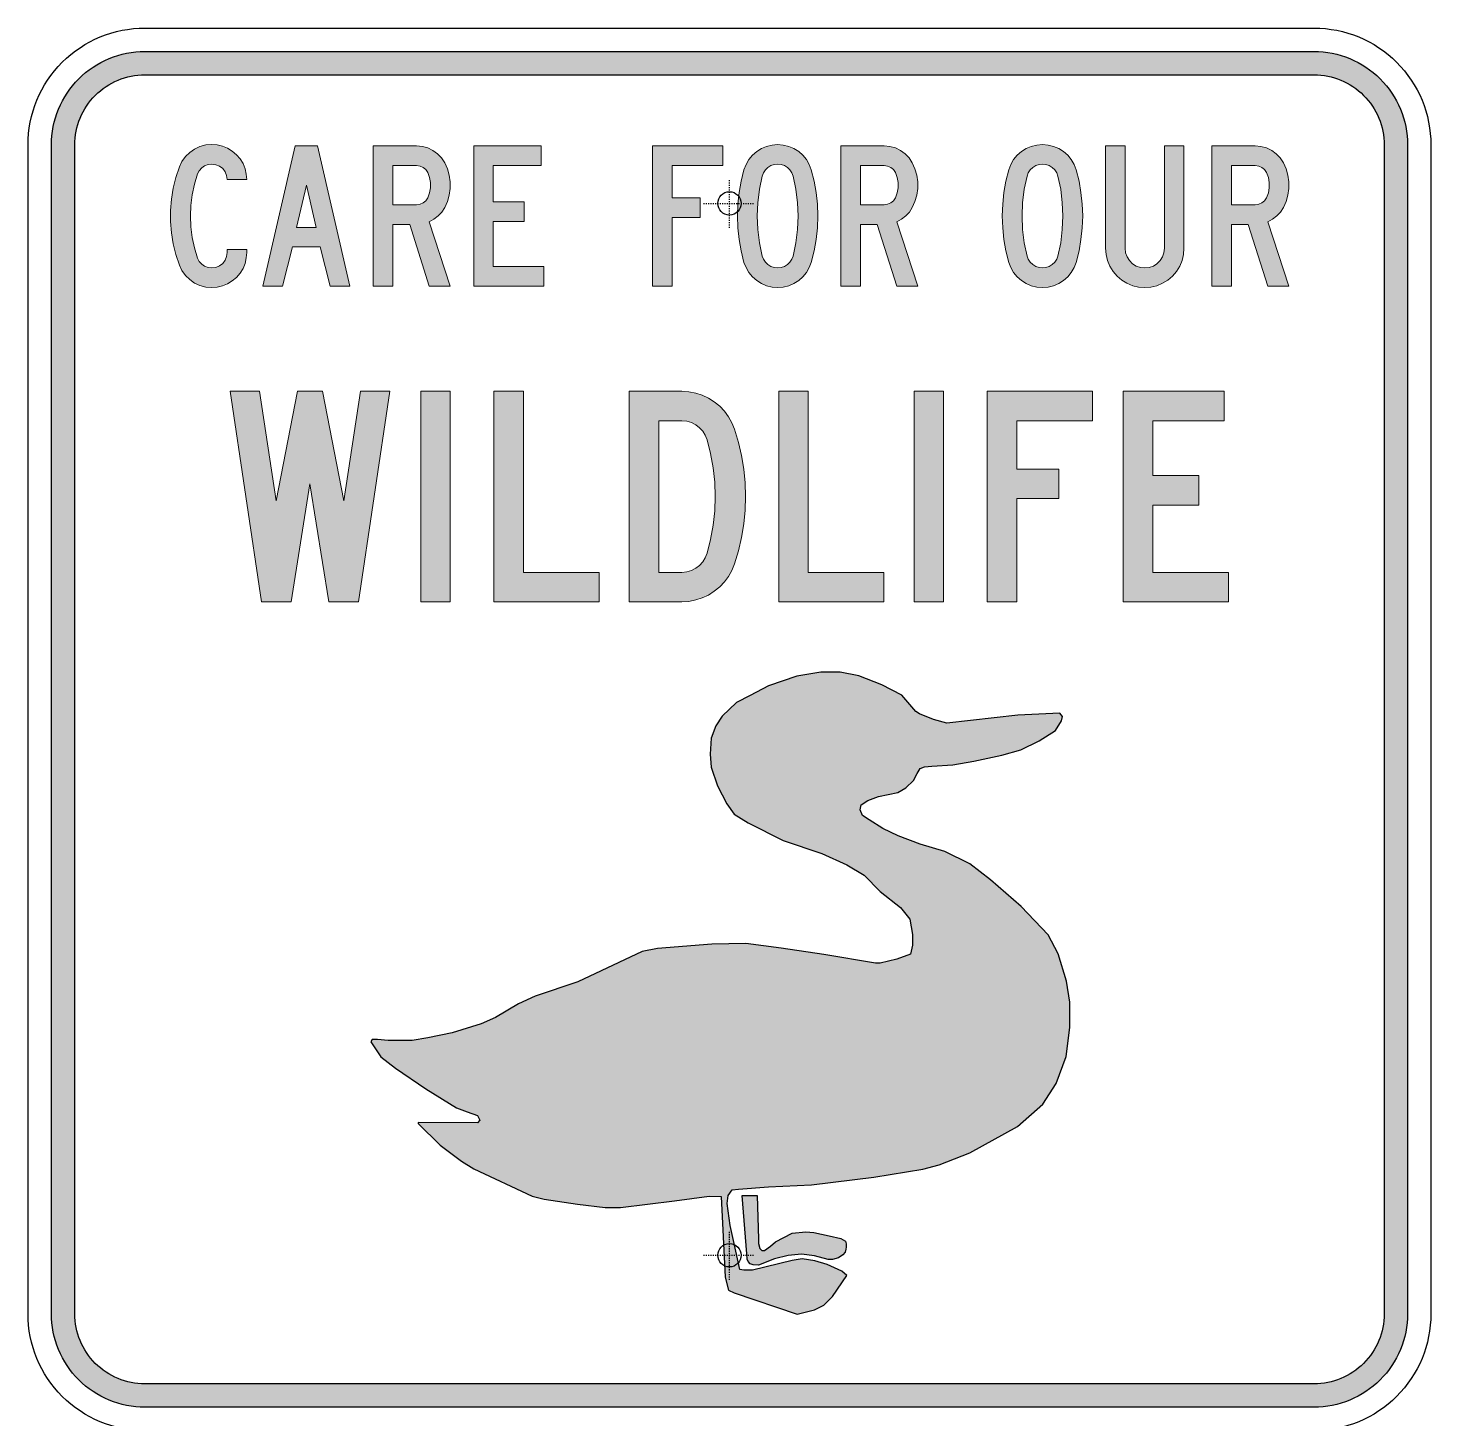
# Model space of a CAD drawing. Header units: millimetres. Extents: x 148 to 268, y 79 to 276.
# Drawn here: x 148.3 to 268.3, y 157.4 to 276.4 of the extents above; entities that cross this region are included whole.
import ezdxf

# ---------------------------------------------------------------- set-up
doc = ezdxf.new("R2010")
doc.units = ezdxf.units.MM
doc.linetypes.add('CENTER', pattern=[50.8, 31.75, -6.35, 6.35, -6.35])
for name, color, linetype in [('GREEN', 96, 'Continuous'), ('L18', 4, 'Continuous'), ('L25', 1, 'Continuous'), ('L35', 3, 'Continuous')]:
    doc.layers.add(name, color=color, linetype=linetype)

msp = doc.modelspace()

# ---------------------------------------------------------------- hatches: boundary and pattern name
at = {"layer": 'GREEN'}
h = msp.add_hatch(color=256, dxfattribs=at)
edge = h.paths.add_edge_path(flags=16)
edge.add_line((152.29, 166.42), (152.29, 266.42))
edge.add_arc((158.29, 266.42), 6, 90, 180, ccw=False)
edge.add_line((158.29, 272.42), (258.29, 272.42))
edge.add_arc((258.29, 266.42), 6, 0, 90, ccw=False)
edge.add_line((264.29, 266.42), (264.29, 166.42))
edge.add_arc((258.29, 166.42), 6, -90, 0, ccw=False)
edge.add_line((258.29, 160.42), (158.29, 160.42))
edge.add_arc((158.29, 166.42), 6, 180, 270, ccw=False)
edge = h.paths.add_edge_path()
edge.add_line((150.29, 166.42), (150.29, 266.42))
edge.add_arc((158.29, 266.42), 8, 90, 180, ccw=False)
edge.add_line((158.29, 274.42), (258.29, 274.42))
edge.add_arc((258.29, 266.42), 8, 0, 90, ccw=False)
edge.add_line((266.29, 266.42), (266.29, 166.42))
edge.add_arc((258.29, 166.42), 8, -90, 0, ccw=False)
edge.add_line((258.29, 158.42), (158.29, 158.42))
edge.add_arc((158.29, 166.42), 8, 180, 270, ccw=False)
h = msp.add_hatch(color=256, dxfattribs=at)
h.paths.add_polyline_path([(177.82, 266.34), (177.82, 254.34), (179.49, 254.34), (179.49, 259.61), (180.94, 259.61), (182.61, 254.34), (184.41, 254.34), (182.61, 259.85), (183.01, 260.07), (183.37, 260.34), (183.69, 260.67), (183.93, 261.06), (184.17, 261.58), (184.32, 262.13), (184.41, 262.69), (184.41, 263.26), (184.32, 263.83), (184.17, 264.37), (183.93, 264.89), (183.66, 265.31), (183.33, 265.66), (182.93, 265.95), (182.49, 266.16), (182.02, 266.29), (181.53, 266.34)])
h.paths.add_polyline_path([(181.53, 264.66), (181.82, 264.61), (182.1, 264.49), (182.32, 264.31), (182.49, 264.06), (182.64, 263.64), (182.73, 263.2), (182.73, 262.75), (182.64, 262.31), (182.49, 261.89), (182.32, 261.65), (182.1, 261.46), (181.82, 261.34), (181.53, 261.3), (179.49, 261.3), (179.49, 264.66)], flags=16)
h.paths.add_polyline_path([(167, 257.22), (166.96, 256.75), (166.86, 256.29), (166.68, 255.85), (166.43, 255.45), (166.12, 255.09), (165.76, 254.78), (165.36, 254.54), (164.93, 254.36), (164.47, 254.25), (164, 254.22), (163.49, 254.26), (163, 254.39), (162.53, 254.6), (162.12, 254.9), (161.76, 255.25), (161.46, 255.67), (161.24, 256.13), (160.94, 257.04), (160.71, 257.96), (160.57, 258.91), (160.49, 259.86), (160.49, 260.81), (160.57, 261.77), (160.71, 262.71), (160.94, 263.63), (161.24, 264.54), (161.46, 265), (161.76, 265.42), (162.12, 265.78), (162.53, 266.07), (163, 266.28), (163.49, 266.42), (164, 266.46), (164.47, 266.42), (164.93, 266.31), (165.36, 266.13), (165.76, 265.89), (166.12, 265.58), (166.43, 265.22), (166.68, 264.82), (166.86, 264.38), (166.96, 263.93), (167, 263.46), (165.32, 263.46), (165.28, 263.8), (165.14, 264.12), (164.94, 264.39), (164.66, 264.6), (164.35, 264.73), (164, 264.78), (163.69, 264.74), (163.4, 264.63), (163.15, 264.45), (162.94, 264.21), (162.8, 263.94), (162.53, 263.06), (162.34, 262.16), (162.22, 261.25), (162.18, 260.34), (162.22, 259.42), (162.34, 258.51), (162.53, 257.61), (162.8, 256.73), (162.94, 256.46), (163.15, 256.22), (163.4, 256.05), (163.69, 255.94), (164, 255.9), (164.35, 255.94), (164.66, 256.07), (164.94, 256.28), (165.14, 256.55), (165.28, 256.87), (165.32, 257.22), (165.32, 257.46), (167, 257.46)])
h.paths.add_polyline_path([(186.41, 254.34), (186.41, 266.34), (192.17, 266.34), (192.17, 264.66), (188.09, 264.66), (188.09, 261.54), (190.73, 261.54), (190.73, 259.86), (188.09, 259.86), (188.09, 256.01), (192.41, 256.01), (192.41, 254.34)])
h.paths.add_polyline_path([(172.94, 259.37), (171.26, 259.37), (172.1, 262.97)], flags=16)
h.paths.add_polyline_path([(168.38, 254.34), (171.14, 266.34), (173.06, 266.34), (175.82, 254.34), (174.13, 254.34), (173.29, 257.7), (170.9, 257.7), (170.06, 254.34)])
h.paths.add_polyline_path([(201.71, 254.34), (201.71, 266.34), (207.71, 266.34), (207.71, 264.66), (203.39, 264.66), (203.39, 261.89), (205.79, 261.89), (205.79, 260.22), (203.39, 260.22), (203.39, 254.34)])
h.paths.add_polyline_path([(215.29, 256.37), (215.54, 257.35), (215.71, 258.34), (215.81, 259.33), (215.86, 260.34), (215.81, 261.34), (215.71, 262.34), (215.54, 263.32), (215.29, 264.3), (215.12, 264.74), (214.87, 265.16), (214.58, 265.54), (214.21, 265.85), (213.81, 266.11), (213.36, 266.3), (212.89, 266.41), (212.41, 266.45), (211.93, 266.41), (211.46, 266.3), (211.03, 266.11), (210.62, 265.85), (210.26, 265.54), (209.95, 265.16), (209.71, 264.74), (209.53, 264.3), (209.29, 263.32), (209.11, 262.34), (209.01, 261.34), (208.98, 260.34), (209.01, 259.33), (209.11, 258.34), (209.29, 257.35), (209.53, 256.37), (209.71, 255.93), (209.95, 255.51), (210.26, 255.13), (210.62, 254.82), (211.03, 254.56), (211.46, 254.37), (211.93, 254.26), (212.41, 254.22), (212.89, 254.26), (213.36, 254.37), (213.81, 254.56), (214.21, 254.82), (214.58, 255.13), (214.87, 255.51), (215.12, 255.93)])
h.paths.add_polyline_path([(213.74, 256.91), (213.97, 258.04), (214.11, 259.19), (214.16, 260.34), (214.11, 261.48), (213.97, 262.63), (213.74, 263.76), (213.63, 264.03), (213.46, 264.28), (213.25, 264.49), (212.99, 264.65), (212.71, 264.74), (212.41, 264.78), (212.11, 264.74), (211.83, 264.65), (211.58, 264.49), (211.37, 264.28), (211.2, 264.03), (211.1, 263.76), (210.86, 262.63), (210.71, 261.48), (210.66, 260.34), (210.71, 259.19), (210.86, 258.04), (211.1, 256.91), (211.2, 256.64), (211.37, 256.39), (211.58, 256.19), (211.83, 256.02), (212.11, 255.93), (212.41, 255.9), (212.71, 255.93), (212.99, 256.02), (213.25, 256.19), (213.46, 256.39), (213.63, 256.64)], flags=16)
h.paths.add_polyline_path([(249.55, 266.34), (249.55, 254.34), (251.22, 254.34), (251.22, 259.61), (252.67, 259.61), (254.34, 254.34), (256.15, 254.34), (254.34, 259.85), (254.74, 260.07), (255.11, 260.34), (255.42, 260.67), (255.67, 261.06), (255.9, 261.58), (256.06, 262.13), (256.14, 262.69), (256.14, 263.26), (256.06, 263.83), (255.9, 264.37), (255.67, 264.89), (255.39, 265.31), (255.06, 265.66), (254.67, 265.95), (254.22, 266.16), (253.75, 266.29), (253.27, 266.34)])
h.paths.add_polyline_path([(253.27, 264.66), (253.56, 264.61), (253.83, 264.49), (254.06, 264.31), (254.22, 264.06), (254.39, 263.64), (254.46, 263.2), (254.46, 262.75), (254.39, 262.31), (254.22, 261.89), (254.06, 261.65), (253.83, 261.46), (253.56, 261.34), (253.27, 261.3), (251.22, 261.3), (251.22, 264.66)], flags=16)
h.paths.add_polyline_path([(243.81, 255.9), (243.45, 255.94), (243.09, 256.06), (242.77, 256.26), (242.51, 256.53), (242.3, 256.84), (242.18, 257.2), (242.14, 257.58), (242.14, 266.34), (240.46, 266.34), (240.46, 257.58), (240.5, 257.05), (240.62, 256.54), (240.82, 256.05), (241.1, 255.6), (241.44, 255.19), (241.84, 254.85), (242.29, 254.58), (242.78, 254.37), (243.29, 254.25), (243.81, 254.22), (244.34, 254.25), (244.86, 254.37), (245.34, 254.58), (245.8, 254.85), (246.2, 255.19), (246.54, 255.6), (246.81, 256.05), (247.02, 256.54), (247.14, 257.05), (247.17, 257.58), (247.17, 266.34), (245.5, 266.34), (245.5, 257.58), (245.45, 257.2), (245.33, 256.84), (245.13, 256.53), (244.86, 256.26), (244.55, 256.06), (244.19, 255.94)])
h.paths.add_polyline_path([(217.81, 266.34), (217.81, 254.34), (219.49, 254.34), (219.49, 259.61), (220.93, 259.61), (222.61, 254.34), (224.4, 254.34), (222.61, 259.85), (223.01, 260.07), (223.37, 260.34), (223.68, 260.67), (223.93, 261.06), (224.16, 261.58), (224.32, 262.13), (224.4, 262.69), (224.4, 263.26), (224.32, 263.83), (224.16, 264.37), (223.93, 264.89), (223.66, 265.31), (223.32, 265.66), (222.93, 265.95), (222.49, 266.16), (222.01, 266.29), (221.52, 266.34)])
h.paths.add_polyline_path([(221.52, 264.66), (221.82, 264.61), (222.1, 264.49), (222.32, 264.31), (222.49, 264.06), (222.64, 263.64), (222.72, 263.2), (222.72, 262.75), (222.64, 262.31), (222.49, 261.89), (222.32, 261.65), (222.1, 261.46), (221.82, 261.34), (221.52, 261.3), (219.49, 261.3), (219.49, 264.66)], flags=16)
h.paths.add_polyline_path([(236.39, 256.91), (236.63, 258.04), (236.76, 259.19), (236.81, 260.34), (236.76, 261.48), (236.63, 262.63), (236.39, 263.76), (236.28, 264.03), (236.11, 264.28), (235.9, 264.49), (235.64, 264.65), (235.36, 264.74), (235.06, 264.78), (234.77, 264.74), (234.49, 264.65), (234.23, 264.49), (234.02, 264.28), (233.85, 264.03), (233.75, 263.76), (233.51, 262.63), (233.36, 261.48), (233.32, 260.34), (233.36, 259.19), (233.51, 258.04), (233.75, 256.91), (233.85, 256.64), (234.02, 256.39), (234.23, 256.19), (234.49, 256.02), (234.77, 255.93), (235.06, 255.9), (235.36, 255.93), (235.64, 256.02), (235.9, 256.19), (236.11, 256.39), (236.28, 256.64)], flags=16)
h.paths.add_polyline_path([(237.94, 256.37), (238.19, 257.35), (238.36, 258.34), (238.47, 259.33), (238.51, 260.34), (238.47, 261.34), (238.36, 262.34), (238.19, 263.32), (237.94, 264.3), (237.77, 264.74), (237.53, 265.16), (237.22, 265.54), (236.86, 265.85), (236.45, 266.11), (236.01, 266.3), (235.54, 266.41), (235.06, 266.45), (234.58, 266.41), (234.11, 266.3), (233.68, 266.11), (233.27, 265.85), (232.91, 265.54), (232.6, 265.16), (232.36, 264.74), (232.18, 264.3), (231.94, 263.32), (231.76, 262.34), (231.66, 261.34), (231.63, 260.34), (231.66, 259.33), (231.76, 258.34), (231.94, 257.35), (232.18, 256.37), (232.36, 255.93), (232.6, 255.51), (232.91, 255.13), (233.27, 254.82), (233.68, 254.56), (234.11, 254.37), (234.58, 254.26), (235.06, 254.22), (235.54, 254.26), (236.01, 254.37), (236.45, 254.56), (236.86, 254.82), (237.22, 255.13), (237.53, 255.51), (237.77, 255.93)])
h = msp.add_hatch(color=256, dxfattribs=at)
h.paths.add_polyline_path([(168.27, 227.34), (165.58, 245.34), (168.09, 245.34), (169.53, 235.97), (171.33, 245.34), (173.49, 245.34), (175.29, 235.97), (176.73, 245.34), (179.25, 245.34), (176.55, 227.34), (174.03, 227.34), (172.41, 237.42), (170.79, 227.34)])
h.paths.add_polyline_path([(181.88, 227.34), (181.88, 245.34), (184.41, 245.34), (184.41, 227.34)])
h.paths.add_polyline_path([(188.14, 227.34), (188.14, 245.34), (190.66, 245.34), (190.66, 229.85), (197.14, 229.85), (197.14, 227.34)])
h.paths.add_polyline_path([(202.24, 229.85), (204.23, 229.85), (204.64, 229.9), (205.03, 230.01), (205.4, 230.2), (205.73, 230.44), (206.01, 230.74), (206.22, 231.09), (206.38, 231.48), (206.68, 232.67), (206.9, 233.88), (207.03, 235.11), (207.07, 236.34), (207.03, 237.57), (206.9, 238.79), (206.68, 240.01), (206.38, 241.19), (206.22, 241.58), (206.01, 241.93), (205.73, 242.23), (205.4, 242.48), (205.03, 242.66), (204.64, 242.78), (204.23, 242.82), (202.24, 242.82)], flags=16)
h.paths.add_polyline_path([(199.72, 227.34), (204.23, 227.34), (204.81, 227.37), (205.4, 227.49), (205.96, 227.67), (206.49, 227.91), (206.99, 228.23), (207.46, 228.61), (207.86, 229.03), (208.21, 229.51), (208.5, 230.02), (208.72, 230.58), (209.06, 231.7), (209.33, 232.84), (209.52, 234), (209.64, 235.16), (209.67, 236.34), (209.64, 237.51), (209.52, 238.67), (209.33, 239.84), (209.06, 240.97), (208.72, 242.1), (208.5, 242.65), (208.21, 243.16), (207.86, 243.64), (207.46, 244.07), (206.99, 244.44), (206.49, 244.76), (205.96, 245.01), (205.4, 245.19), (204.81, 245.3), (204.23, 245.34), (199.72, 245.34)])
h.paths.add_polyline_path([(212.5, 227.34), (212.5, 245.34), (215.01, 245.34), (215.01, 229.85), (221.49, 229.85), (221.49, 227.34)])
h.paths.add_polyline_path([(224.08, 227.34), (224.08, 245.34), (226.6, 245.34), (226.6, 227.34)])
h.paths.add_polyline_path([(230.34, 227.34), (230.34, 245.34), (239.33, 245.34), (239.33, 242.82), (232.86, 242.82), (232.86, 238.67), (236.45, 238.67), (236.45, 236.16), (232.86, 236.16), (232.86, 227.34)])
h.paths.add_polyline_path([(241.98, 227.34), (241.98, 245.34), (250.61, 245.34), (250.61, 242.82), (244.5, 242.82), (244.5, 238.14), (248.45, 238.14), (248.45, 235.61), (244.5, 235.61), (244.5, 229.85), (250.98, 229.85), (250.98, 227.34)])
for points in [[(236.54, 217.81), (232.95, 217.63), (226.87, 216.96), (225.75, 217.25), (224.55, 217.74), (224.23, 217.95), (223.04, 219.35), (221.32, 220.23), (219.35, 221), (217.77, 221.32), (216.12, 221.32), (214.04, 220.97), (211.62, 220.13), (210.07, 219.32), (208.88, 218.72), (207.68, 217.56), (207.12, 216.72), (206.73, 215.66), (206.63, 214.29), (206.73, 213.17), (207.26, 211.59), (208.07, 210.04), (208.7, 209.17), (209.9, 208.43), (212.88, 206.92), (216.19, 205.79), (218.33, 204.84), (219.81, 203.93), (221.18, 202.56), (222.93, 201.19), (223.71, 200.17), (223.95, 198.87), (223.95, 197.96), (223.78, 197.19), (222.62, 196.76), (221.18, 196.41), (220.79, 196.41), (216.36, 197.15), (212.71, 197.71), (209.68, 198.1), (206.77, 198.03), (202.13, 197.68), (200.83, 197.4), (195.31, 194.83), (191.66, 193.6), (190.25, 192.94), (188.28, 191.78), (187.05, 191.21), (184.56, 190.44), (182.48, 190.02), (181.15, 189.81), (179.11, 189.81), (178.19, 189.88), (177.74, 189.88), (177.6, 189.67), (178.48, 188.4), (179.71, 187.42), (182.31, 185.66), (184.94, 184.05), (185.86, 183.7), (186.74, 183.38), (186.95, 182.99), (186.74, 182.75), (181.67, 182.78), (181.67, 182.71), (183.54, 180.85), (185.36, 179.48), (186.42, 178.81), (191.41, 176.49), (192.43, 176.21), (195.28, 175.79), (197.67, 175.51), (198.97, 175.51), (203.6, 176.07), (206.56, 176.49), (207.58, 176.46), (207.93, 169.54), (208.21, 168.45), (208.7, 168.2), (214.08, 166.38), (215.55, 166.76), (216.36, 167.15), (217.1, 167.89), (218.33, 169.68), (217.91, 170.07), (216.64, 170.63), (215.59, 170.94), (214.5, 171.12), (213.66, 170.98), (210.25, 170.14), (209.51, 170.14), (209.19, 170.21), (208.63, 172.7), (208.35, 173.96), (208.1, 175.86), (208.17, 176.53), (208.53, 177.02), (209.05, 177.09), (211.62, 177.27), (215.31, 177.44), (220.65, 178.11), (224.83, 178.78), (226.24, 179.16), (228.84, 180.18), (232.92, 182.43), (235.09, 184.36), (236.25, 186.12), (237.1, 188.44), (237.41, 190.9), (237.41, 193.08), (237.13, 194.87), (236.4, 197.22), (235.55, 198.84), (233.23, 201.26), (230.63, 203.54), (228.84, 204.91), (226.7, 205.97), (224.59, 206.6), (222.72, 207.3), (221.42, 207.94), (220.23, 208.67), (219.67, 209.06), (219.46, 209.52), (219.56, 209.97), (220.12, 210.32), (221.04, 210.68), (222.69, 211.03), (223.39, 211.41), (224.02, 212.05), (224.34, 212.64), (224.59, 213.06), (224.97, 213.21), (225.61, 213.28), (227.4, 213.38), (229.19, 213.7), (231.58, 214.22), (233.2, 214.68), (234.78, 215.45), (236.18, 216.33), (236.68, 217.14), (236.78, 217.53)], [(209.37, 176.55), (210.67, 176.55), (210.76, 172.81), (210.77, 172.42), (210.9, 172.01), (211.07, 171.83), (211.29, 171.83), (211.81, 172.19), (212.22, 172.58), (213.66, 173.31), (214.83, 173.44), (215.51, 173.37), (216.82, 173.1), (217.81, 172.85), (218.21, 172.64), (218.28, 172.4), (218.28, 172.13), (218.24, 171.94), (218.18, 171.7), (217.99, 171.47), (217.62, 171.21), (217.1, 171.05), (216.74, 171.05), (215.55, 171.38), (214.44, 171.51), (213.31, 171.41), (212.14, 171.12), (210.77, 170.57), (210.32, 170.6), (210.06, 170.7), (209.89, 170.9), (209.8, 171.09), (209.77, 171.55)]]:
    msp.add_hatch(color=256, dxfattribs=at).paths.add_polyline_path(points)

# ---------------------------------------------------------------- linework, layer by layer
for points in [[(150.29, 166.42), (150.29, 266.42, -0.414214), (158.29, 274.42), (258.29, 274.42, -0.414214), (266.29, 266.42), (266.29, 166.42, -0.414214), (258.29, 158.42), (158.29, 158.42, -0.414214)], [(152.29, 166.42), (152.29, 266.42, -0.414214), (158.29, 272.42), (258.29, 272.42, -0.414214), (264.29, 266.42), (264.29, 166.42, -0.414214), (258.29, 160.42), (158.29, 160.42, -0.414214)]]:
    msp.add_lwpolyline(points, format="xyb", close=True, dxfattribs=at)
at = {"layer": 'GREEN', "lineweight": 0}
for points in [[(167, 257.22), (166.96, 256.75), (166.86, 256.29), (166.68, 255.85), (166.43, 255.45), (166.12, 255.09), (165.76, 254.78), (165.36, 254.54), (164.93, 254.36), (164.47, 254.25), (164, 254.22), (163.49, 254.26), (163, 254.39), (162.53, 254.6), (162.12, 254.9), (161.76, 255.25), (161.46, 255.67), (161.24, 256.13), (160.94, 257.04), (160.71, 257.96), (160.57, 258.91), (160.49, 259.86), (160.49, 260.81), (160.57, 261.77), (160.71, 262.71), (160.94, 263.63), (161.24, 264.54), (161.46, 265), (161.76, 265.42), (162.12, 265.78), (162.53, 266.07), (163, 266.28), (163.49, 266.42), (164, 266.46), (164.47, 266.42), (164.93, 266.31), (165.36, 266.13), (165.76, 265.89), (166.12, 265.58), (166.43, 265.22), (166.68, 264.82), (166.86, 264.38), (166.96, 263.93), (167, 263.46), (165.32, 263.46), (165.28, 263.8), (165.14, 264.12), (164.94, 264.39), (164.66, 264.6), (164.35, 264.73), (164, 264.78), (163.69, 264.74), (163.4, 264.63), (163.15, 264.45), (162.94, 264.21), (162.8, 263.94), (162.53, 263.06), (162.34, 262.16), (162.22, 261.25), (162.18, 260.34), (162.22, 259.42), (162.34, 258.51), (162.53, 257.61), (162.8, 256.73), (162.94, 256.46), (163.15, 256.22), (163.4, 256.05), (163.69, 255.94), (164, 255.9), (164.35, 255.94), (164.66, 256.07), (164.94, 256.28), (165.14, 256.55), (165.28, 256.87), (165.32, 257.22), (165.32, 257.46), (167, 257.46)], [(177.82, 266.34), (177.82, 254.34), (179.49, 254.34), (179.49, 259.61), (180.94, 259.61), (182.61, 254.34), (184.41, 254.34), (182.61, 259.85), (183.01, 260.07), (183.37, 260.34), (183.69, 260.67), (183.93, 261.06), (184.17, 261.58), (184.32, 262.13), (184.41, 262.69), (184.41, 263.26), (184.32, 263.83), (184.17, 264.37), (183.93, 264.89), (183.66, 265.31), (183.33, 265.66), (182.93, 265.95), (182.49, 266.16), (182.02, 266.29), (181.53, 266.34)], [(217.81, 266.34), (217.81, 254.34), (219.49, 254.34), (219.49, 259.61), (220.93, 259.61), (222.61, 254.34), (224.4, 254.34), (222.61, 259.85), (223.01, 260.07), (223.37, 260.34), (223.68, 260.67), (223.93, 261.06), (224.16, 261.58), (224.32, 262.13), (224.4, 262.69), (224.4, 263.26), (224.32, 263.83), (224.16, 264.37), (223.93, 264.89), (223.66, 265.31), (223.32, 265.66), (222.93, 265.95), (222.49, 266.16), (222.01, 266.29), (221.52, 266.34)], [(243.81, 255.9), (243.45, 255.94), (243.09, 256.06), (242.77, 256.26), (242.51, 256.53), (242.3, 256.84), (242.18, 257.2), (242.14, 257.58), (242.14, 266.34), (240.46, 266.34), (240.46, 257.58), (240.5, 257.05), (240.62, 256.54), (240.82, 256.05), (241.1, 255.6), (241.44, 255.19), (241.84, 254.85), (242.29, 254.58), (242.78, 254.37), (243.29, 254.25), (243.81, 254.22), (244.34, 254.25), (244.86, 254.37), (245.34, 254.58), (245.8, 254.85), (246.2, 255.19), (246.54, 255.6), (246.81, 256.05), (247.02, 256.54), (247.14, 257.05), (247.17, 257.58), (247.17, 266.34), (245.5, 266.34), (245.5, 257.58), (245.45, 257.2), (245.33, 256.84), (245.13, 256.53), (244.86, 256.26), (244.55, 256.06), (244.19, 255.94)], [(249.55, 266.34), (249.55, 254.34), (251.22, 254.34), (251.22, 259.61), (252.67, 259.61), (254.34, 254.34), (256.15, 254.34), (254.34, 259.85), (254.74, 260.07), (255.11, 260.34), (255.42, 260.67), (255.67, 261.06), (255.9, 261.58), (256.06, 262.13), (256.14, 262.69), (256.14, 263.26), (256.06, 263.83), (255.9, 264.37), (255.67, 264.89), (255.39, 265.31), (255.06, 265.66), (254.67, 265.95), (254.22, 266.16), (253.75, 266.29), (253.27, 266.34)], [(181.53, 264.66), (181.82, 264.61), (182.1, 264.49), (182.32, 264.31), (182.49, 264.06), (182.64, 263.64), (182.73, 263.2), (182.73, 262.75), (182.64, 262.31), (182.49, 261.89), (182.32, 261.65), (182.1, 261.46), (181.82, 261.34), (181.53, 261.3), (179.49, 261.3), (179.49, 264.66)], [(221.52, 264.66), (221.82, 264.61), (222.1, 264.49), (222.32, 264.31), (222.49, 264.06), (222.64, 263.64), (222.72, 263.2), (222.72, 262.75), (222.64, 262.31), (222.49, 261.89), (222.32, 261.65), (222.1, 261.46), (221.82, 261.34), (221.52, 261.3), (219.49, 261.3), (219.49, 264.66)], [(253.27, 264.66), (253.56, 264.61), (253.83, 264.49), (254.06, 264.31), (254.22, 264.06), (254.39, 263.64), (254.46, 263.2), (254.46, 262.75), (254.39, 262.31), (254.22, 261.89), (254.06, 261.65), (253.83, 261.46), (253.56, 261.34), (253.27, 261.3), (251.22, 261.3), (251.22, 264.66)]]:
    msp.add_lwpolyline(points, close=True, dxfattribs=at)
for points in [[(215.29, 256.37), (215.54, 257.35), (215.71, 258.34), (215.81, 259.33), (215.86, 260.34), (215.81, 261.34), (215.71, 262.34), (215.54, 263.32), (215.29, 264.3), (215.12, 264.74), (214.87, 265.16), (214.58, 265.54), (214.21, 265.85), (213.81, 266.11), (213.36, 266.3), (212.89, 266.41), (212.41, 266.45), (211.93, 266.41), (211.46, 266.3), (211.03, 266.11), (210.62, 265.85), (210.26, 265.54), (209.95, 265.16), (209.71, 264.74), (209.53, 264.3), (209.29, 263.32), (209.11, 262.34), (209.01, 261.34), (208.98, 260.34), (209.01, 259.33), (209.11, 258.34), (209.29, 257.35), (209.53, 256.37), (209.71, 255.93), (209.95, 255.51), (210.26, 255.13), (210.62, 254.82), (211.03, 254.56), (211.46, 254.37), (211.93, 254.26), (212.41, 254.22), (212.89, 254.26), (213.36, 254.37), (213.81, 254.56), (214.21, 254.82), (214.58, 255.13), (214.87, 255.51), (215.12, 255.93), (215.29, 256.37), (215.29, 256.37)], [(237.94, 256.37), (238.19, 257.35), (238.36, 258.34), (238.47, 259.33), (238.51, 260.34), (238.47, 261.34), (238.36, 262.34), (238.19, 263.32), (237.94, 264.3), (237.77, 264.74), (237.53, 265.16), (237.22, 265.54), (236.86, 265.85), (236.45, 266.11), (236.01, 266.3), (235.54, 266.41), (235.06, 266.45), (234.58, 266.41), (234.11, 266.3), (233.68, 266.11), (233.27, 265.85), (232.91, 265.54), (232.6, 265.16), (232.36, 264.74), (232.18, 264.3), (231.94, 263.32), (231.76, 262.34), (231.66, 261.34), (231.63, 260.34), (231.66, 259.33), (231.76, 258.34), (231.94, 257.35), (232.18, 256.37), (232.36, 255.93), (232.6, 255.51), (232.91, 255.13), (233.27, 254.82), (233.68, 254.56), (234.11, 254.37), (234.58, 254.26), (235.06, 254.22), (235.54, 254.26), (236.01, 254.37), (236.45, 254.56), (236.86, 254.82), (237.22, 255.13), (237.53, 255.51), (237.77, 255.93), (237.94, 256.37), (237.94, 256.37)], [(168.38, 254.34), (171.14, 266.34), (173.06, 266.34), (175.82, 254.34), (174.13, 254.34), (173.29, 257.7), (170.9, 257.7), (170.06, 254.34), (168.38, 254.34), (168.38, 254.34)], [(186.41, 254.34), (186.41, 266.34), (192.17, 266.34), (192.17, 264.66), (188.09, 264.66), (188.09, 261.54), (190.73, 261.54), (190.73, 259.86), (188.09, 259.86), (188.09, 256.01), (192.41, 256.01), (192.41, 254.34), (186.41, 254.34), (186.41, 254.34)], [(201.71, 254.34), (201.71, 266.34), (207.71, 266.34), (207.71, 264.66), (203.39, 264.66), (203.39, 261.89), (205.79, 261.89), (205.79, 260.22), (203.39, 260.22), (203.39, 254.34), (201.71, 254.34), (201.71, 254.34)], [(213.74, 256.91), (213.97, 258.04), (214.11, 259.19), (214.16, 260.34), (214.11, 261.48), (213.97, 262.63), (213.74, 263.76), (213.63, 264.03), (213.46, 264.28), (213.25, 264.49), (212.99, 264.65), (212.71, 264.74), (212.41, 264.78), (212.11, 264.74), (211.83, 264.65), (211.58, 264.49), (211.37, 264.28), (211.2, 264.03), (211.1, 263.76), (210.86, 262.63), (210.71, 261.48), (210.66, 260.34), (210.71, 259.19), (210.86, 258.04), (211.1, 256.91), (211.2, 256.64), (211.37, 256.39), (211.58, 256.19), (211.83, 256.02), (212.11, 255.93), (212.41, 255.9), (212.71, 255.93), (212.99, 256.02), (213.25, 256.19), (213.46, 256.39), (213.63, 256.64), (213.74, 256.91), (213.74, 256.91)], [(236.39, 256.91), (236.63, 258.04), (236.76, 259.19), (236.81, 260.34), (236.76, 261.48), (236.63, 262.63), (236.39, 263.76), (236.28, 264.03), (236.11, 264.28), (235.9, 264.49), (235.64, 264.65), (235.36, 264.74), (235.06, 264.78), (234.77, 264.74), (234.49, 264.65), (234.23, 264.49), (234.02, 264.28), (233.85, 264.03), (233.75, 263.76), (233.51, 262.63), (233.36, 261.48), (233.32, 260.34), (233.36, 259.19), (233.51, 258.04), (233.75, 256.91), (233.85, 256.64), (234.02, 256.39), (234.23, 256.19), (234.49, 256.02), (234.77, 255.93), (235.06, 255.9), (235.36, 255.93), (235.64, 256.02), (235.9, 256.19), (236.11, 256.39), (236.28, 256.64), (236.39, 256.91), (236.39, 256.91)], [(172.94, 259.37), (171.26, 259.37), (172.1, 262.97), (172.94, 259.37), (172.94, 259.37)], [(168.27, 227.34), (165.58, 245.34), (168.09, 245.34), (169.53, 235.97), (171.33, 245.34), (173.49, 245.34), (175.29, 235.97), (176.73, 245.34), (179.25, 245.34), (176.55, 227.34), (174.03, 227.34), (172.41, 237.42), (170.79, 227.34), (168.27, 227.34), (168.27, 227.34)], [(181.88, 227.34), (181.88, 245.34), (184.41, 245.34), (184.41, 227.34), (181.88, 227.34), (181.88, 227.34)], [(188.14, 227.34), (188.14, 245.34), (190.66, 245.34), (190.66, 229.85), (197.14, 229.85), (197.14, 227.34), (188.14, 227.34), (188.14, 227.34)], [(199.72, 227.34), (204.23, 227.34), (204.81, 227.37), (205.4, 227.49), (205.96, 227.67), (206.49, 227.91), (206.99, 228.23), (207.46, 228.61), (207.86, 229.03), (208.21, 229.51), (208.5, 230.02), (208.72, 230.58), (209.06, 231.7), (209.33, 232.84), (209.52, 234), (209.64, 235.16), (209.67, 236.34), (209.64, 237.51), (209.52, 238.67), (209.33, 239.84), (209.06, 240.97), (208.72, 242.1), (208.5, 242.65), (208.21, 243.16), (207.86, 243.64), (207.46, 244.07), (206.99, 244.44), (206.49, 244.76), (205.96, 245.01), (205.4, 245.19), (204.81, 245.3), (204.23, 245.34), (199.72, 245.34), (199.72, 227.34), (199.72, 227.34)], [(212.5, 227.34), (212.5, 245.34), (215.01, 245.34), (215.01, 229.85), (221.49, 229.85), (221.49, 227.34), (212.5, 227.34), (212.5, 227.34)], [(224.08, 227.34), (224.08, 245.34), (226.6, 245.34), (226.6, 227.34), (224.08, 227.34), (224.08, 227.34)], [(230.34, 227.34), (230.34, 245.34), (239.33, 245.34), (239.33, 242.82), (232.86, 242.82), (232.86, 238.67), (236.45, 238.67), (236.45, 236.16), (232.86, 236.16), (232.86, 227.34), (230.34, 227.34), (230.34, 227.34)], [(241.98, 227.34), (241.98, 245.34), (250.61, 245.34), (250.61, 242.82), (244.5, 242.82), (244.5, 238.14), (248.45, 238.14), (248.45, 235.61), (244.5, 235.61), (244.5, 229.85), (250.98, 229.85), (250.98, 227.34), (241.98, 227.34), (241.98, 227.34)], [(202.24, 229.85), (204.23, 229.85), (204.64, 229.9), (205.03, 230.01), (205.4, 230.2), (205.73, 230.44), (206.01, 230.74), (206.22, 231.09), (206.38, 231.48), (206.68, 232.67), (206.9, 233.88), (207.03, 235.11), (207.07, 236.34), (207.03, 237.57), (206.9, 238.79), (206.68, 240.01), (206.38, 241.19), (206.22, 241.58), (206.01, 241.93), (205.73, 242.23), (205.4, 242.48), (205.03, 242.66), (204.64, 242.78), (204.23, 242.82), (202.24, 242.82), (202.24, 229.85), (202.24, 229.85)]]:
    msp.add_lwpolyline(points, dxfattribs=at)
at = {"layer": 'GREEN'}
for points in [[(236.54, 217.81), (232.95, 217.63), (226.87, 216.96), (225.75, 217.25), (224.55, 217.74), (224.23, 217.95), (223.04, 219.35), (221.32, 220.23), (219.35, 221), (217.77, 221.32), (216.12, 221.32), (214.04, 220.97), (211.62, 220.13), (210.07, 219.32), (208.88, 218.72), (207.68, 217.56), (207.12, 216.72), (206.73, 215.66), (206.63, 214.29), (206.73, 213.17), (207.26, 211.59), (208.07, 210.04), (208.7, 209.17), (209.9, 208.43), (212.88, 206.92), (216.19, 205.79), (218.33, 204.84), (219.81, 203.93), (221.18, 202.56), (222.93, 201.19), (223.71, 200.17), (223.95, 198.87), (223.95, 197.96), (223.78, 197.19), (222.62, 196.76), (221.18, 196.41), (220.79, 196.41), (216.36, 197.15), (212.71, 197.71), (209.68, 198.1), (206.77, 198.03), (202.13, 197.68), (200.83, 197.4), (195.31, 194.83), (191.66, 193.6), (190.25, 192.94), (188.28, 191.78), (187.05, 191.21), (184.56, 190.44), (182.48, 190.02), (181.15, 189.81), (179.11, 189.81), (178.19, 189.88), (177.74, 189.88), (177.6, 189.67), (178.48, 188.4), (179.71, 187.42), (182.31, 185.66), (184.94, 184.05), (185.86, 183.7), (186.74, 183.38), (186.95, 182.99), (186.74, 182.75), (181.67, 182.78), (181.67, 182.71), (183.54, 180.85), (185.36, 179.48), (186.42, 178.81), (191.41, 176.49), (192.43, 176.21), (195.28, 175.79), (197.67, 175.51), (198.97, 175.51), (203.6, 176.07), (206.56, 176.49), (207.58, 176.46), (207.93, 169.54), (208.21, 168.45), (208.7, 168.2), (214.08, 166.38), (215.55, 166.76), (216.36, 167.15), (217.1, 167.89), (218.33, 169.68), (217.91, 170.07), (216.64, 170.63), (215.59, 170.94), (214.5, 171.12), (213.66, 170.98), (210.25, 170.14), (209.51, 170.14), (209.19, 170.21), (208.63, 172.7), (208.35, 173.96), (208.1, 175.86), (208.17, 176.53), (208.53, 177.02), (209.05, 177.09), (211.62, 177.27), (215.31, 177.44), (220.65, 178.11), (224.83, 178.78), (226.24, 179.16), (228.84, 180.18), (232.92, 182.43), (235.09, 184.36), (236.25, 186.12), (237.1, 188.44), (237.41, 190.9), (237.41, 193.08), (237.13, 194.87), (236.4, 197.22), (235.55, 198.84), (233.23, 201.26), (230.63, 203.54), (228.84, 204.91), (226.7, 205.97), (224.59, 206.6), (222.72, 207.3), (221.42, 207.94), (220.23, 208.67), (219.67, 209.06), (219.46, 209.52), (219.56, 209.97), (220.12, 210.32), (221.04, 210.68), (222.69, 211.03), (223.39, 211.41), (224.02, 212.05), (224.34, 212.64), (224.59, 213.06), (224.97, 213.21), (225.61, 213.28), (227.4, 213.38), (229.19, 213.7), (231.58, 214.22), (233.2, 214.68), (234.78, 215.45), (236.18, 216.33), (236.68, 217.14), (236.78, 217.53)], [(209.37, 176.55), (210.67, 176.55), (210.76, 172.81), (210.77, 172.42), (210.9, 172.01), (211.07, 171.83), (211.29, 171.83), (211.81, 172.19), (212.22, 172.58), (213.66, 173.31), (214.83, 173.44), (215.51, 173.37), (216.82, 173.1), (217.81, 172.85), (218.21, 172.64), (218.28, 172.4), (218.28, 172.13), (218.24, 171.94), (218.18, 171.7), (217.99, 171.47), (217.62, 171.21), (217.1, 171.05), (216.74, 171.05), (215.55, 171.38), (214.44, 171.51), (213.31, 171.41), (212.14, 171.12), (210.77, 170.57), (210.32, 170.6), (210.06, 170.7), (209.89, 170.9), (209.8, 171.09), (209.77, 171.55)]]:
    msp.add_lwpolyline(points, close=True, dxfattribs=at)
at = {"layer": 'L18', "linetype": 'CENTER', "ltscale": 0.0001}
for p, q in [((208.29, 259.32), (208.29, 263.52)), ((206.06, 261.42), (210.34, 261.42)), ((208.29, 169.32), (208.29, 173.52)), ((206.06, 171.42), (210.34, 171.42))]:
    msp.add_line(p, q, dxfattribs=at)
at = {"layer": 'L25'}
for centre in [(208.29, 261.42), (208.29, 171.42)]:
    msp.add_circle(centre, 1, dxfattribs=at)
at = {"layer": 'L35'}
msp.add_lwpolyline([(148.29, 166.42), (148.29, 266.42, -0.414214), (158.29, 276.42), (258.29, 276.42, -0.414214), (268.29, 266.42), (268.29, 166.42, -0.414214), (258.29, 156.42), (158.29, 156.42, -0.414214)], format="xyb", close=True, dxfattribs=at)

doc.saveas('drawing.dxf')
